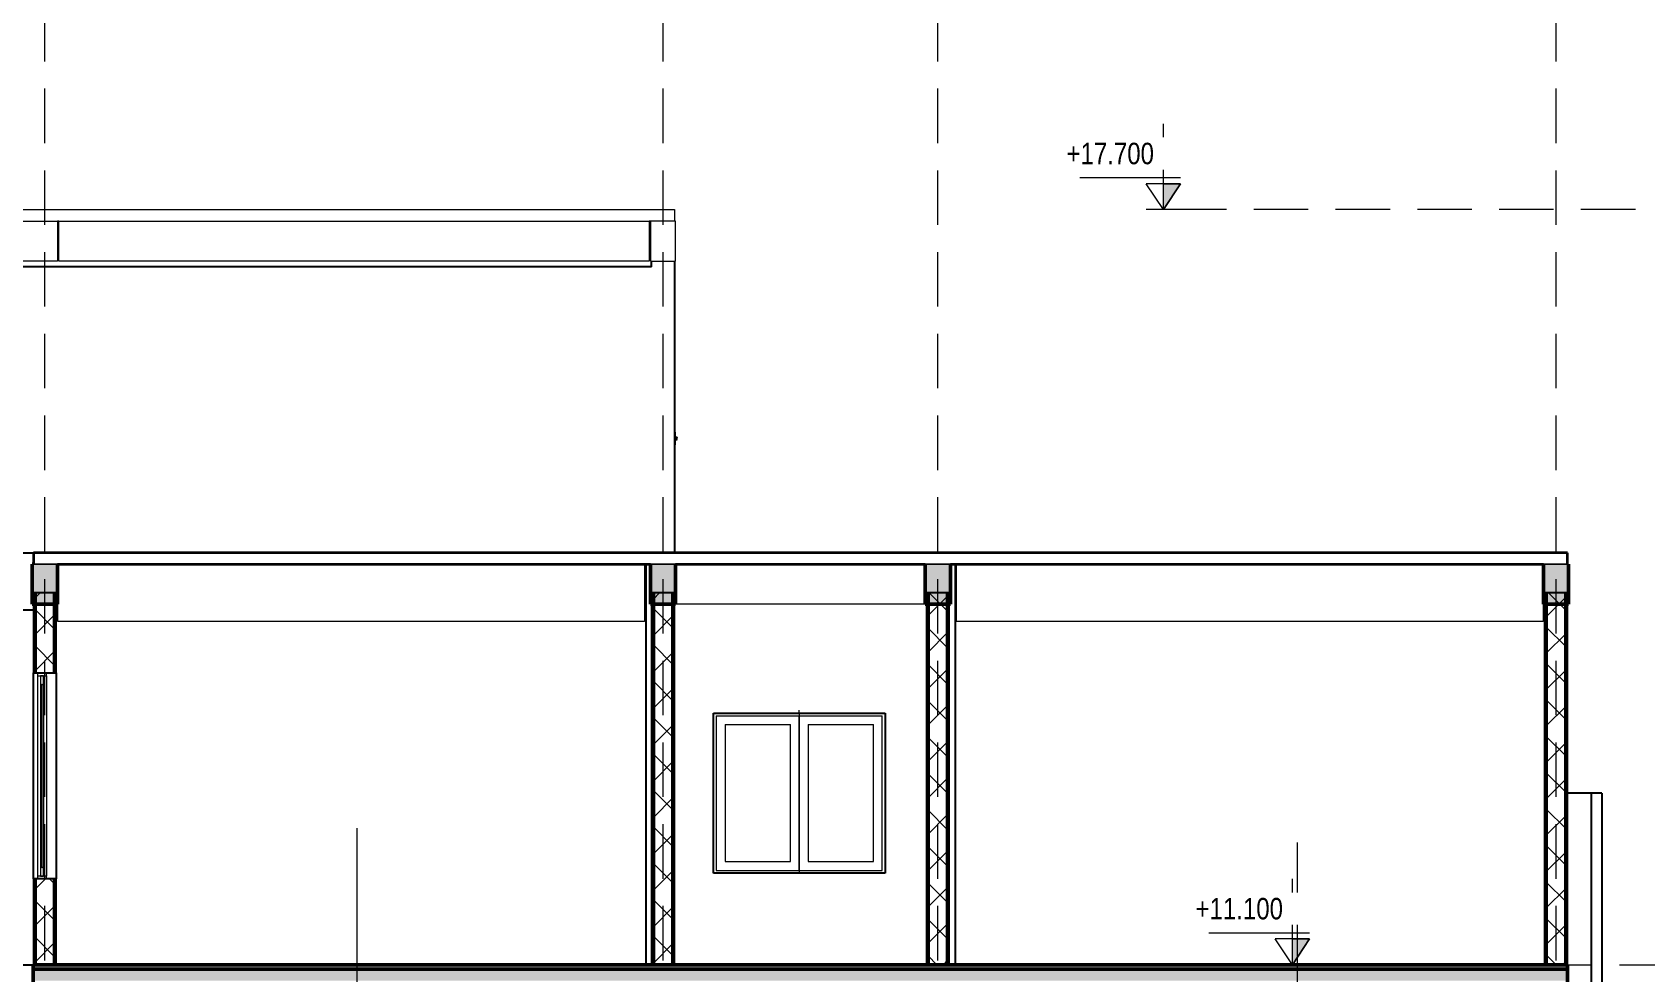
# Model space of a CAD drawing. Header units: millimetres. Extents: x -20510 to 108935, y -243239 to 20306.
# Drawn here: x 51690 to 65783, y -116970 to -108750 of the extents above; entities that cross this region are included whole.
import ezdxf

# ---------------------------------------------------------------- set-up
doc = ezdxf.new("R2010")
doc.units = ezdxf.units.MM
doc.linetypes.add('Hidden', pattern=[714.375, 476.25, -238.125])
for name, color, linetype, lineweight in [('A-DETL', 8, 'Continuous', 9), ('A-DOOR', 2, 'Continuous', 18), ('A-FLOR', 7, 'Continuous', 9), ('A-FLOR-LEVL', 8, 'Continuous', 9), ('A-FLOR-MCUT', 7, 'Continuous', 50), ('A-FLOR-PATT', 8, 'Continuous', 9), ('A-GLAZ', 4, 'Continuous', 18), ('A-WALL', 7, 'Continuous', 25), ('A-WALL-PATT', 8, 'Continuous', 18), ('S-BEAM', 7, 'Continuous', 9), ('S-COLS', 7, 'Continuous', 25), ('S-FNDN', 7, 'Continuous', 9), ('S-GRID', 1, 'Continuous', 9)]:
    doc.layers.add(name, color=color, linetype=linetype, lineweight=lineweight)
doc.styles.add('Arial', font='arial.ttf', dxfattribs={"width": 0.8, "height": 250})
pattern_1 = [(0, (57391.6, -122654.615), (304.8, 76.2), [25.146, -203.454, 25.146, -203.454, -1219.2]), (0, (57391.6, -122654.615), (304.8, 76.2), [-457.2, 25.146, -432.054, 25.146, -203.454, -533.4]), (0, (57391.6, -122654.615), (304.8, 76.2), [-1143, 25.146, -127.254, 25.146, -355.854]), (120, (57505.9, -122616.515), (-218.39114, 225.86454), [25.146, -203.454, 25.146, -203.454, -1219.2]), (120, (57505.9, -122616.515), (-218.39114, 225.86454), [-457.2, 25.146, -432.054, 25.146, -203.454, -533.4]), (120, (57505.9, -122616.515), (-218.39114, 225.86454), [-1143, 25.146, -127.254, 25.146, -355.854]), (240, (57544, -122464.115), (-86.40886, -302.06454), [25.146, -203.454, 25.146, -203.454, -1219.2]), (240, (57544, -122464.115), (-86.40886, -302.06454), [-457.2, 25.146, -432.054, 25.146, -203.454, -533.4]), (240, (57544, -122464.115), (-86.40886, -302.06454), [-1143, 25.146, -127.254, 25.146, -355.854])]
pattern_2 = [(45, (57391.6, -122654.62), (-159.099, 159.099), []), (135, (57391.6, -122654.62), (-159.099, -159.099), [])]

# ---------------------------------------------------------------- blocks, each defined once
blk = doc.blocks.new('CUA SO 2 CANH NHOM KINH O O THOANG - S1_1500x1800-V4-MẶT CẮT 5-5')
at = {"layer": 'A-GLAZ'}
for p, q in [((-13187, 6450), (-13263, 6450)), ((-13263, 6450), (-13263, 6425)), ((-13263, 6425), (-13187, 6425)), ((-13212.5, 6425), (-13237.5, 6425)), ((-13237.5, 6425), (-13237.5, 6349)), ((-13237.5, 6349), (-13212.5, 6349)), ((-13222.5, 6349), (-13227.5, 6349)), ((-13227.5, 6349), (-13227.5, 4751)), ((-13222.5, 4751), (-13222.5, 6349)), ((-13212.5, 6349), (-13212.5, 6425)), ((-13187, 6425), (-13187, 6450)), ((-13187, 4675), (-13263, 4675)), ((-13263, 4675), (-13263, 4650)), ((-13212.5, 4751), (-13237.5, 4751)), ((-13237.5, 4751), (-13237.5, 4675)), ((-13237.5, 4675), (-13212.5, 4675)), ((-13227.5, 4751), (-13222.5, 4751)), ((-13212.5, 4675), (-13212.5, 4751)), ((-13187, 4650), (-13187, 4675)), ((-13263, 4650), (-13187, 4650))]:
    blk.add_line(p, q, dxfattribs=at)
at = {"layer": 'A-GLAZ', "lineweight": 18}
for p, q in [((-13263, 6425), (-13263, 4675)), ((-13237.5, 6349), (-13237.5, 4751)), ((-13212.5, 6349), (-13212.5, 4751)), ((-13187, 6425), (-13187, 4675))]:
    blk.add_line(p, q, dxfattribs=at)
blk = doc.blocks.new('CỬA 1 CÁNH EROWINDOW_có ô chết_ - D4_1000x2200-2368989-MẶT CẮT 5-5')
at = {"layer": 'A-DOOR'}
for p, q in [((-7697, 16750), (-7700, 16750)), ((-7697, 16750), (-7700, 16750)), ((-7700, 16702), (-7697, 16702)), ((-7700, 16702), (-7697, 16702)), ((-7697, 16750), (-7697, 16740)), ((-7697, 16749), (-7697, 16750)), ((-7697, 16712), (-7697, 16740)), ((-7697, 16712), (-7697, 16702)), ((-7697, 16702), (-7697, 16703)), ((-7697, 15850), (-7700, 15850)), ((-7697, 15850), (-7700, 15850)), ((-7700, 15802), (-7697, 15802)), ((-7700, 15802), (-7697, 15802)), ((-7697, 15850), (-7697, 15840)), ((-7697, 15849), (-7697, 15850)), ((-7697, 15812), (-7697, 15840)), ((-7697, 15812), (-7697, 15802)), ((-7697, 15802), (-7697, 15803)), ((-7694, 15775), (-7700, 15775)), ((-7694, 15755), (-7694, 15775)), ((-7694, 15755), (-7694, 15645)), ((-7688, 15715), (-7694, 15715)), ((-7694, 15685), (-7688, 15685)), ((-7694, 15625), (-7694, 15645)), ((-7688, 15700), (-7688, 15715)), ((-7688, 15685), (-7688, 15700)), ((-7677, 15691), (-7677, 15708)), ((-7677, 15691), (-7677, 15692)), ((-7700, 15625), (-7694, 15625)), ((-7697, 14950), (-7700, 14950)), ((-7697, 14950), (-7700, 14950)), ((-7697, 14950), (-7697, 14940)), ((-7697, 14949), (-7697, 14950)), ((-7697, 14912), (-7697, 14940)), ((-7700, 14902), (-7697, 14902)), ((-7700, 14902), (-7697, 14902)), ((-7697, 14912), (-7697, 14902)), ((-7697, 14902), (-7697, 14903))]:
    blk.add_line(p, q, dxfattribs=at)
for points in [[(-7688, 15709), (-7688, 15709), (-7688, 15709), (-7688, 15710)], [(-7687, 15711), (-7686, 15712), (-7685, 15713), (-7683, 15713), (-7683, 15713)], [(-7687, 15689), (-7686, 15688), (-7685, 15687), (-7683, 15687), (-7683, 15687)], [(-7683, 15713), (-7682, 15713), (-7680, 15713), (-7679, 15712), (-7678, 15711)], [(-7683, 15687), (-7682, 15687), (-7680, 15687), (-7679, 15688), (-7678, 15689)], [(-7678, 15710), (-7677, 15709), (-7677, 15709), (-7677, 15709)]]:
    blk.add_open_spline(points, degree=3, dxfattribs=at)
blk = doc.blocks.new('M_Concrete-Rectangular-Column - COT200X250-2391840-MẶT CẮT 5-5')
at = {"layer": 'S-COLS'}
blk.add_line((-7950, 14600), (-7950, 11100), dxfattribs=at)
blk = doc.blocks.new('M_Concrete-Rectangular-Column - COT200X250-V10-MẶT CẮT 5-5')
at = {"layer": 'S-COLS'}
blk.add_line((-5250, 14600), (-5250, 11100), dxfattribs=at)
blk = doc.blocks.new('CUA SO 2 CANH NHOM KINH O O THOANG - K4-2413349-MẶT CẮT 5-5')
at = {"layer": 'A-GLAZ', "lineweight": 18}
for p, q in [((-7335, 6075), (-7335, 4725)), ((-7335, 6075), (-5885, 6075)), ((-6610, 4725), (-6610, 6075)), ((-6610, 6075), (-6610, 4725)), ((-5885, 4725), (-5885, 6075)), ((-7259, 5999), (-7259, 4801)), ((-7259, 5999), (-6686, 5999)), ((-6686, 4801), (-6686, 5999)), ((-6534, 5999), (-6534, 4801)), ((-6534, 5999), (-5961, 5999)), ((-5961, 4801), (-5961, 5999)), ((-7259, 4801), (-6686, 4801)), ((-6534, 4801), (-5961, 4801)), ((-7335, 4725), (-5885, 4725))]:
    blk.add_line(p, q, dxfattribs=at)
at = {"layer": 'A-GLAZ'}
for q in [(-6610, 6125), (-6610, 4700)]:
    blk.add_line((-6610, 6100), q, dxfattribs=at)
blk = doc.blocks.new('Level - 000_-1742766-MẶT CẮT 5-5')
at = {"layer": 'A-FLOR-LEVL'}
blk.add_hatch(color=256, dxfattribs=at).paths.add_polyline_path([(-2303, 4125), (-2303, 3900), (-2153, 4125)])
for p, q in [((-2303, 3900), (-2303, 4650)), ((-2153, 4177), (-3032, 4177)), ((-2303, 3900), (-2453, 4125)), ((-2153, 4125), (-2453, 4125)), ((-2303, 3900), (-2153, 4125)), ((-2303, 4125), (-2153, 4125)), ((-2153, 4125), (-2303, 3900)), ((-2303, 3900), (-2303, 4125)), ((-2153, 3900), (-2453, 3900))]:
    blk.add_line(p, q, dxfattribs=at)

msp = doc.modelspace()

# ---------------------------------------------------------------- hatches: boundary and pattern name
at = {"layer": 'A-FLOR-PATT', "lineweight": 18}
h = msp.add_hatch(dxfattribs=at)
h.set_pattern_fill('FP_1', color=256, style=0, pattern_type=2)
h.set_pattern_definition(pattern_1)
h.paths.add_polyline_path([(64978.9, -116940), (65099.7, -116940), (65099.7, -116900), (51698.6, -116900), (51698.6, -116940), (64427.7, -116940)])
h = msp.add_hatch(dxfattribs=at)
h.set_pattern_fill('FP_4', color=256, style=0, pattern_type=2)
h.set_pattern_definition([(50, (57391.6, -122654.6), (546.553, -47.817), [57.15, -628.65]), (355, (57391.6, -122654.6), (-105.728, 573.17), [45.72, -502.92]), (100.451, (57437.14, -122658.6), (440.828, 525.35), [48.57, -534.27]), (46.184, (57391.6, -122502.2), (813.237, -126.13), [85.725, -942.975]), (96.636, (57459.4, -122512.7), (712.21, 742.28), [72.855, -801.405]), (351.184, (57391.6, -122502.2), (712.215, 742.276), [68.58, -754.38]), (21, (57467.8, -122540.3), (454.843, -306.796), [57.15, -628.65]), (326, (57467.8, -122540.3), (185.406, 552.564), [45.72, -502.92]), (71.451, (57505.7, -122565.9), (640.25, 245.764), [48.57, -534.27]), (37.5, (57391.6, -122654.62), (9.2664, 253.665), [25.146, -471.678, 25.146, -485.394, -504.825]), (37.5, (57391.6, -122654.62), (9.2664, 253.665), [-1007.364, 25.146, -479.679]), (7.5, (57391.6, -122654.62), (200.4594, 300.541), [25.146, -265.938, 25.146, -460.248, -192.405]), (7.5, (57391.6, -122654.62), (200.4594, 300.541), [-776.478, 25.146, -167.259]), (327.5, (57221.67, -122654.62), (406.773, -17.1864), [25.146, -165.354, 25.146, -569.214, -788.67]), (327.5, (57221.67, -122654.62), (406.773, -17.1864), [-784.86, 25.146, -763.524]), (317.5, (57145.47, -122654.6), (444.388, 76.28), [25.146, -222.504, 25.146, -369.57, -560.07]), (317.5, (57145.47, -122654.6), (444.388, 76.28), [-642.366, 25.146, -534.924])])
h.paths.add_polyline_path([(51698.6, -117040), (65099.7, -117040), (65099.7, -116940), (51698.6, -116940), (51698.6, -117011.4)])
at = {"layer": 'A-WALL-PATT', "lineweight": 18}
h = msp.add_hatch(dxfattribs=at)
h.set_pattern_fill('FP_1', color=256, style=0, pattern_type=2)
h.set_pattern_definition(pattern_1)
h.paths.add_polyline_path([(51715, -116900), (51715, -116150), (51700, -116150), (51700, -116900)])
h.paths.add_polyline_path([(51715, -114350), (51715, -113650), (51700, -113650), (51700, -114350)])
h = msp.add_hatch(dxfattribs=at)
h.set_pattern_fill('FP_2', color=256, style=0, pattern_type=2)
h.set_pattern_definition(pattern_2)
h.paths.add_polyline_path([(51752.2, -116900), (51885, -116900), (51885, -116150), (51715, -116150), (51715, -116900)])
h.paths.add_polyline_path([(51821.1, -114350), (51885, -114350), (51885, -113650), (51715, -113650), (51715, -114350), (51752.2, -114350)])
h = msp.add_hatch(dxfattribs=at)
h.set_pattern_fill('FP_1', color=256, style=0, pattern_type=2)
h.set_pattern_definition(pattern_1)
h.paths.add_polyline_path([(51900, -116900), (51900, -116150), (51885, -116150), (51885, -116900), (51890, -116900)])
h.paths.add_polyline_path([(51885, -114350), (51900, -114350), (51900, -113650), (51885, -113650), (51885, -114277.8)])
h = msp.add_hatch(dxfattribs=at)
h.set_pattern_fill('FP_1', color=256, style=0, pattern_type=2)
h.set_pattern_definition(pattern_1)
h.paths.add_polyline_path([(57115, -116900), (57115, -113650), (57100, -113650), (57100, -116900)])
h = msp.add_hatch(dxfattribs=at)
h.set_pattern_fill('FP_2', color=256, style=0, pattern_type=2)
h.set_pattern_definition(pattern_2)
h.paths.add_polyline_path([(57115, -116900), (57285, -116900), (57285, -113650), (57115, -113650), (57115, -116850.6)])
h = msp.add_hatch(dxfattribs=at)
h.set_pattern_fill('FP_1', color=256, style=0, pattern_type=2)
h.set_pattern_definition(pattern_1)
h.paths.add_polyline_path([(57300, -116900), (57300, -113650), (57285, -113650), (57285, -116900)])
h = msp.add_hatch(dxfattribs=at)
h.set_pattern_fill('FP_1', color=256, style=0, pattern_type=2)
h.set_pattern_definition(pattern_1)
h.paths.add_polyline_path([(59515, -116900), (59515, -113650), (59500, -113650), (59500, -116900)])
h = msp.add_hatch(dxfattribs=at)
h.set_pattern_fill('FP_2', color=256, style=0, pattern_type=2)
h.set_pattern_definition(pattern_2)
h.paths.add_polyline_path([(59605.5, -116900), (59685, -116900), (59685, -113650), (59515, -113650), (59515, -116900)])
h = msp.add_hatch(dxfattribs=at)
h.set_pattern_fill('FP_1', color=256, style=0, pattern_type=2)
h.set_pattern_definition(pattern_1)
h.paths.add_polyline_path([(59700, -116900), (59700, -113650), (59685, -113650), (59685, -116900)])
h = msp.add_hatch(dxfattribs=at)
h.set_pattern_fill('FP_1', color=256, style=0, pattern_type=2)
h.set_pattern_definition(pattern_1)
h.paths.add_polyline_path([(64915, -116900), (64915, -113650), (64900, -113650), (64900, -116900)])
h = msp.add_hatch(dxfattribs=at)
h.set_pattern_fill('FP_2', color=256, style=0, pattern_type=2)
h.set_pattern_definition(pattern_2)
h.paths.add_polyline_path([(64978.9, -116900), (65085, -116900), (65085, -113650), (64915, -113650), (64915, -116900)])
h = msp.add_hatch(dxfattribs=at)
h.set_pattern_fill('FP_1', color=256, style=0, pattern_type=2)
h.set_pattern_definition(pattern_1)
h.paths.add_polyline_path([(65100, -116900), (65100, -113650), (65085, -113650), (65085, -116900)])
at = {"layer": 'S-BEAM'}
for points in [[(51752.2, -113750), (51910, -113750), (51910, -113400), (51690, -113400), (51690, -113750), (51700, -113750)], [(57090, -113750), (57310, -113750), (57310, -113400), (57090, -113400)], [(59710, -113750), (59710, -113400), (59490, -113400), (59490, -113750)], [(65110, -113750), (65110, -113400), (64890, -113400), (64890, -113750), (65100, -113750)]]:
    msp.add_hatch(color=8, dxfattribs=at).paths.add_polyline_path(points)

# ---------------------------------------------------------------- linework, layer by layer
at = {"layer": 'A-DETL'}
for p, q in [((54525.5, -115705.6), (54525.5, -117705.6)), ((62738.7, -115832.7), (62738.7, -118132.7))]:
    msp.add_line(p, q, dxfattribs=at)
at = {"layer": 'A-FLOR', "lineweight": 50}
for p, q in [((65099.7, -116900), (51698.6, -116900)), ((51698.6, -116900), (51698.6, -117050)), ((65099.7, -117050), (65099.7, -116900))]:
    msp.add_line(p, q, dxfattribs=at)
at = {"layer": 'A-FLOR-LEVL', "linetype": 'Hidden'}
for p, q in [((68551.1, -110300), (61570.1, -110300)), ((62697, -116900), (79693.6, -116900))]:
    msp.add_line(p, q, dxfattribs=at)
at = {"layer": 'A-FLOR-MCUT'}
msp.add_line((65099.7, -116940), (51698.6, -116940), dxfattribs=at)
at = {"layer": 'A-WALL'}
for p, q in [((57100, -110800), (57100, -110750)), ((57300, -110750), (57300, -113300)), ((57100, -110800), (50200, -110800)), ((50000, -113300), (51700, -113300)), ((57312.7, -113650), (57310, -113650)), ((59490, -113650), (59487.3, -113650)), ((51700, -113800), (50000, -113800)), ((51912.7, -113800), (51900, -113800)), ((57050, -113800), (57037.3, -113800)), ((59762.7, -113800), (59750, -113800)), ((64900, -113800), (64887.3, -113800)), ((51700, -116150), (51700, -114350)), ((51900, -114350), (51900, -116150)), ((57640, -116100), (57640, -114700)), ((57640, -114700), (59140, -114700)), ((59140, -114700), (59140, -116100)), ((65400, -115400), (65100, -115400)), ((65306, -115400), (65306, -128000)), ((65400, -115400), (65400, -128000)), ((59140, -116100), (57640, -116100)), ((50000.7, -116900), (51698.6, -116900))]:
    msp.add_line(p, q, dxfattribs=at)
at = {"layer": 'A-WALL', "lineweight": 25}
for p, q in [((51900, -113650), (51700, -113650)), ((51700, -113650), (51700, -114350)), ((51900, -114350), (51900, -113650)), ((57300, -113650), (57100, -113650)), ((57100, -113650), (57100, -116900)), ((57300, -116900), (57300, -113650)), ((59700, -113650), (59500, -113650)), ((59500, -113650), (59500, -116900)), ((59700, -116900), (59700, -113650)), ((65100, -113650), (64900, -113650)), ((64900, -113650), (64900, -116900)), ((65100, -116900), (65100, -113650)), ((51700, -114350), (51900, -114350)), ((51900, -116150), (51700, -116150)), ((51700, -116150), (51700, -116900)), ((51900, -116900), (51900, -116150))]:
    msp.add_line(p, q, dxfattribs=at)
at = {"layer": 'A-WALL', "lineweight": 50}
for p, q in [((51715, -113650), (51715, -114350)), ((51885, -113650), (51885, -114350)), ((57115, -113650), (57115, -116900)), ((57285, -113650), (57285, -116900)), ((59515, -113650), (59515, -116900)), ((59685, -113650), (59685, -116900)), ((64915, -113650), (64915, -116900)), ((65085, -113650), (65085, -116900)), ((51715, -116150), (51715, -116900)), ((51885, -116150), (51885, -116900))]:
    msp.add_line(p, q, dxfattribs=at)
at = {"layer": 'S-BEAM'}
for p, q in [((50212.7, -110400), (51910, -110400)), ((51910, -110400), (51910, -110750)), ((51922.7, -110750), (51922.7, -110400)), ((51922.7, -110400), (57077.3, -110400)), ((57077.3, -110400), (57077.3, -110750)), ((57090, -110400), (57090, -110750)), ((57310, -110400), (57090, -110400)), ((57310, -110750), (57310, -110400)), ((51910, -110750), (50212.7, -110750)), ((57077.3, -110750), (51922.7, -110750)), ((57090, -110750), (57310, -110750)), ((51910, -113400), (51700, -113400)), ((51912.7, -113900), (51912.7, -113400)), ((57037.3, -113400), (57037.3, -113900)), ((57310, -113400), (57090, -113400)), ((57312.7, -113750), (57312.7, -113400)), ((59487.3, -113400), (59487.3, -113750)), ((59710, -113400), (59490, -113400)), ((59762.7, -113900), (59762.7, -113400)), ((64887.3, -113400), (64887.3, -113900)), ((65100, -113400), (64890, -113400)), ((59487.3, -113750), (57312.7, -113750)), ((57037.3, -113900), (51912.7, -113900)), ((64887.3, -113900), (59762.7, -113900))]:
    msp.add_line(p, q, dxfattribs=at)
at = {"layer": 'S-BEAM', "lineweight": 50}
for p, q in [((51700, -113400), (51690, -113400)), ((51690, -113400), (51690, -113750)), ((51910, -113750), (51910, -113400)), ((57090, -113400), (57090, -113750)), ((57310, -113750), (57310, -113400)), ((59490, -113400), (59490, -113750)), ((59710, -113750), (59710, -113400)), ((64890, -113400), (64890, -113750)), ((65110, -113400), (65100, -113400)), ((65110, -113750), (65110, -113400)), ((51690, -113750), (51910, -113750)), ((57090, -113750), (57310, -113750)), ((59490, -113750), (59710, -113750)), ((64890, -113750), (65110, -113750))]:
    msp.add_line(p, q, dxfattribs=at)
at = {"layer": 'S-FNDN'}
for p, q in [((50000, -110300), (57300, -110300)), ((57300, -110300), (57300, -110400)), ((51922.7, -110400), (51910, -110400)), ((57090, -110400), (57077.3, -110400)), ((51700, -113400), (51910, -113400)), ((57090, -113400), (57310, -113400)), ((59490, -113400), (59710, -113400)), ((64890, -113400), (65100, -113400))]:
    msp.add_line(p, q, dxfattribs=at)
at = {"layer": 'S-FNDN', "lineweight": 35}
for p, q in [((65100, -113300), (51700, -113300)), ((51700, -113300), (51700, -113400)), ((65100, -113400), (65100, -113300)), ((51910, -113400), (57090, -113400)), ((57310, -113400), (59490, -113400)), ((59710, -113400), (64890, -113400)), ((51700, -116900), (51700, -117000)), ((65100, -116900), (65099.7, -116900)), ((65100, -117000), (65100, -116900))]:
    msp.add_line(p, q, dxfattribs=at)
at = {"layer": 'S-GRID', "linetype": 'Hidden'}
for p, q in [((51800, -131150.1), (51800, -106730.6)), ((57200, -131150.1), (57200, -106730.6)), ((59600, -131150.1), (59600, -106730.6)), ((65000, -131150.1), (65000, -106730.6))]:
    msp.add_line(p, q, dxfattribs=at)

# ---------------------------------------------------------------- block references
at = {"layer": 'A-DOOR'}
msp.add_blockref('CỬA 1 CÁNH EROWINDOW_có ô chết_ - D4_1000x2200-2368989-MẶT CẮT 5-5', (65000, -128000), dxfattribs=at)
at = {"layer": 'A-FLOR-LEVL'}
for p in [(63873.1, -114200), (65000, -120800)]:
    msp.add_blockref('Level - 000_-1742766-MẶT CẮT 5-5', p, dxfattribs=at)
at = {"layer": 'A-GLAZ', "lineweight": 18}
msp.add_blockref('CUA SO 2 CANH NHOM KINH O O THOANG - S1_1500x1800-V4-MẶT CẮT 5-5', (65000, -120800), dxfattribs=at)
at = {"layer": 'A-GLAZ'}
msp.add_blockref('CUA SO 2 CANH NHOM KINH O O THOANG - K4-2413349-MẶT CẮT 5-5', (65000, -120800), dxfattribs=at)
at = {"layer": 'S-COLS'}
for name in ['M_Concrete-Rectangular-Column - COT200X250-2391840-MẶT CẮT 5-5', 'M_Concrete-Rectangular-Column - COT200X250-V10-MẶT CẮT 5-5']:
    msp.add_blockref(name, (65000, -128000), dxfattribs=at)

# ---------------------------------------------------------------- next in the draw order: texts
at = {"layer": 'A-FLOR-LEVL', "char_height": 187.5, "width": 918.734, "attachment_point": 1, "style": 'Arial', "bg_fill": 3, "box_fill_scale": 1.25, "bg_fill_color": 9, "bg_fill_true_color": 13158600, "bg_fill_transparency": 0}
for s, insert in [('+17.700', (60724.6, -109716)), ('+11.100', (61851.6, -116316))]:
    msp.add_mtext(s, dxfattribs=dict(at, insert=insert))

# ---------------------------------------------------------------- next in the draw order: texts
for s, insert in [('+17.700', (60724.6, -109716)), ('+11.100', (61851.6, -116316))]:
    msp.add_mtext(s, dxfattribs=dict(at, insert=insert))

doc.saveas('drawing.dxf')
